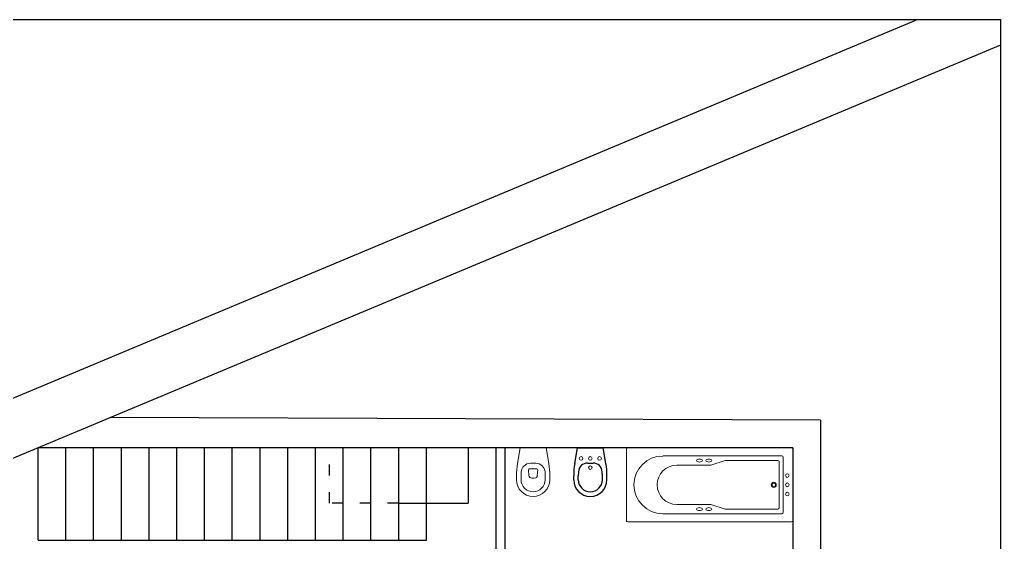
# Model space of a CAD drawing. Header units: millimetres. Extents: x 266 to 2266, y 192 to 2476.
# Drawn here: x 1205 to 2266, y 1626 to 2192 of the extents above; entities that cross this region are included whole.
import ezdxf

# ---------------------------------------------------------------- set-up
doc = ezdxf.new("R2010")
doc.units = ezdxf.units.MM
doc.linetypes.add('ACAD_ISO03W100', pattern=[30, 12, -18])
doc.layers.add('A-FURN', color=8, linetype='Continuous', lineweight=18)
for name, color, linetype in [('ARREDI_salotto', 175, 'Continuous'), ('MURO', 1, 'Continuous'), ('Wall', 43, 'Continuous')]:
    doc.layers.add(name, color=color, linetype=linetype)

# ---------------------------------------------------------------- blocks, each defined once
blk = doc.blocks.new('ORR14C226')
for p, q in [((-0.169, -0.17), (-0.14, 0)), ((-0.14, 0), (0.14, 0)), ((0, 0), (0, 0)), ((0, 0), (0, 0)), ((0, 0), (0, 0)), ((0, 0), (0, 0)), ((0, 0), (0, 0)), ((0, 0), (0, 0)), ((0, 0), (0, 0)), ((0, 0), (0, 0)), ((0, 0), (0, 0)), ((0, 0), (0, 0)), ((0, 0), (0, 0)), ((0, 0), (0, 0)), ((0, 0), (0, 0)), ((0, 0), (0, 0)), ((0, 0), (0, 0)), ((0, 0), (0, 0)), ((0, 0), (0, 0)), ((0, 0), (0, 0)), ((0, 0), (0, 0)), ((0, 0), (0, 0)), ((0, 0), (0, 0)), ((0, 0), (0, 0)), ((0, 0), (0, 0)), ((0.169, -0.17), (0.14, 0)), ((0, 0), (0, 0)), ((0, 0), (0, 0)), ((0, 0), (0, 0)), ((0, 0), (0, 0)), ((0, 0), (0, 0)), ((0, 0), (0, 0)), ((0, 0), (0, 0)), ((0, 0), (0, 0)), ((0, 0), (0, 0)), ((0, 0), (0, 0)), ((0, 0), (0, 0)), ((0, 0), (0, 0)), ((0, 0), (0, 0)), ((0, 0), (0, 0)), ((0, 0), (0, 0)), ((0, 0), (0, 0)), ((0, 0), (0, 0)), ((0, 0), (0, 0)), ((0, 0), (0, 0)), ((0, 0), (0, 0)), ((0, 0), (0, 0)), ((0, 0), (0, 0)), ((0, 0), (0, 0)), ((0, 0), (0, 0)), ((0, 0), (0, 0)), ((0, 0), (0, 0)), ((0, 0), (0, 0)), ((0, 0), (0, 0)), ((-0.029, -0.166), (0.029, -0.166)), ((-0.18, -0.345), (-0.18, -0.303)), ((-0.13, -0.345), (-0.13, -0.303)), ((-0.051, -0.243), (-0.045, -0.298)), ((-0.036, -0.226), (0.036, -0.226)), ((0.045, -0.298), (0.051, -0.243)), ((0.13, -0.345), (0.13, -0.303)), ((0.18, -0.345), (0.18, -0.303)), ((-0.013, -0.328), (0.013, -0.328))]:
    blk.add_line(p, q)
for centre, radius, start, end in [((0, 0), 0.0000003, 90, 152.5342), ((0, 0), 0.0000003, 332.5342, 90), ((0, 0), 0.0000003, 332.5342, 90), ((0, 0), 0.0000001, 332.5342, 90), ((0, 0), 0.0000001, 270, 332.5342), ((0, 0), 0.0000001, 270, 332.5342), ((0, 0), 0.0000001, 332.5342, 90), ((0, 0), 0.0000001, 90, 152.5342), ((0, 0), 0.0000001, 90, 152.5342), ((0, 0), 0.0000001, 152.5342, 270), ((0, 0), 0.0000001, 90, 152.5342), ((0, 0), 0.0000001, 0, 90), ((0, 0), 0.0000001, 90, 180), ((0, 0), 0.0000001, 180, 270), ((0, 0), 0.0000001, 270, 0), ((0, 0), 0.0000001, 0, 90), ((0, 0), 0.0000001, 90, 180), ((-0.02, -0.28), 0.2, 0, 0), ((0, 0), 0.0000003, 152.5342, 270), ((0, 0), 0.0000003, 270, 332.5342), ((0, 0), 0.0000001, 270, 332.5342), ((0, 0), 0.0000001, 332.5342, 90), ((0, 0), 0.0000001, 90, 152.5342), ((0, 0), 0.0000001, 152.5342, 270), ((0, 0), 0.0000001, 332.5342, 90), ((0, 0), 0.0000001, 90, 152.5342), ((0, 0), 0.0000001, 152.5342, 270), ((0, 0), 0.0000001, 180, 270), ((0, 0), 0.0000001, 180, 270), ((0, 0), 0.0000001, 90, 180), ((0, 0), 0.0000001, 0, 90), ((0, 0), 0.0000001, 270, 0), ((0, 0), 0.0000001, 180, 270), ((0, 0), 0.0000001, 90, 180), ((0, 0), 0.0000001, 270, 0), ((0, 0), 0.0000001, 360, 90), ((0, 0), 0.0000001, 270, 360), ((0, 0), 0.0000001, 180, 270), ((0, 0), 0.0000001, 90, 180), ((0.62, -0.303), 0.8, 170.3823, 180), ((-0.029, -0.266), 0.1, 90, 176.6666), ((0.029, -0.266), 0.1, 3.3334, 90), ((-0.62, -0.303), 0.8, 0, 9.6177), ((0.62, -0.303), 0.75, 176.6666, 180), ((-0.036, -0.241), 0.015, 90, 185.638), ((-0.013, -0.295), 0.033, 185.638, 270), ((0.013, -0.295), 0.033, 270, 354.362), ((0.036, -0.241), 0.015, 354.362, 90), ((-0.62, -0.303), 0.75, 0, 3.3334), ((0, -0.345), 0.18, 180, 0), ((0, -0.345), 0.13, 180, 0)]:
    blk.add_arc(centre, radius, start, end)

msp = doc.modelspace()

# ---------------------------------------------------------------- linework, layer by layer
for p, q in [((266.1, 2191.6), (2266.1, 2191.6)), ((2266.1, 2191.6), (2266.1, 191.6)), ((1225.2, 1628.1), (1225.2, 1728.1)), ((1255.2, 1628.1), (1255.2, 1728.1)), ((1285.2, 1628.1), (1285.2, 1728.1)), ((1315.2, 1628.1), (1315.2, 1728.1)), ((1345.2, 1628.1), (1345.2, 1728.1)), ((1375.2, 1628.1), (1375.2, 1728.1)), ((1405.2, 1628.1), (1405.2, 1728.1)), ((1435.2, 1628.1), (1435.2, 1728.1)), ((1465.2, 1628.1), (1465.2, 1728.1)), ((1495.2, 1628.1), (1495.2, 1728.1)), ((1525.2, 1628.1), (1525.2, 1728.1)), ((1555.2, 1628.1), (1555.2, 1728.1)), ((1555.2, 1628.1), (1555.2, 1728.1)), ((1585.2, 1628.1), (1585.2, 1728.1)), ((1615.2, 1628.1), (1615.2, 1728.1)), ((1645.2, 1628.1), (1645.2, 1728.1)), ((1645.2, 1628.1), (1645.2, 1728.1)), ((1805.7, 1711.1), (1808.5, 1728.1)), ((1808.5, 1728.1), (1836.5, 1728.1)), ((1822.5, 1728.1), (1822.5, 1728.1)), ((1822.5, 1728.1), (1822.5, 1728.1)), ((1822.5, 1728.1), (1822.5, 1728.1)), ((1822.5, 1728.1), (1822.5, 1728.1)), ((1822.5, 1728.1), (1822.5, 1728.1)), ((1822.5, 1728.1), (1822.5, 1728.1)), ((1822.5, 1728.1), (1822.5, 1728.1)), ((1822.5, 1728.1), (1822.5, 1728.1)), ((1822.5, 1728.1), (1822.5, 1728.1)), ((1822.5, 1728.1), (1822.5, 1728.1)), ((1822.5, 1728.1), (1822.5, 1728.1)), ((1822.5, 1728.1), (1822.5, 1728.1)), ((1822.5, 1728.1), (1822.5, 1728.1)), ((1822.5, 1728.1), (1822.5, 1728.1)), ((1822.5, 1728.1), (1822.5, 1728.1)), ((1822.5, 1728.1), (1822.5, 1728.1)), ((1822.5, 1728.1), (1822.5, 1728.1)), ((1822.5, 1728.1), (1822.5, 1728.1)), ((1822.5, 1728.1), (1822.5, 1728.1)), ((1822.5, 1728.1), (1822.5, 1728.1)), ((1822.5, 1728.1), (1822.5, 1728.1)), ((1822.5, 1728.1), (1822.5, 1728.1)), ((1822.5, 1728.1), (1822.5, 1728.1)), ((1822.5, 1728.1), (1822.5, 1728.1)), ((1822.5, 1728.1), (1822.5, 1728.1)), ((1822.5, 1728.1), (1822.5, 1728.1)), ((1822.5, 1728.1), (1822.5, 1728.1)), ((1822.5, 1728.1), (1822.5, 1728.1)), ((1822.5, 1728.1), (1822.5, 1728.1)), ((1822.5, 1728.1), (1822.5, 1728.1)), ((1822.5, 1728.1), (1822.5, 1728.1)), ((1822.5, 1728.1), (1822.5, 1728.1)), ((1822.5, 1728.1), (1822.5, 1728.1)), ((1822.5, 1728.1), (1822.5, 1728.1)), ((1822.5, 1728.1), (1822.5, 1728.1)), ((1822.5, 1728.1), (1822.5, 1728.1)), ((1822.5, 1728.1), (1822.5, 1728.1)), ((1822.5, 1728.1), (1822.5, 1728.1)), ((1822.5, 1728.1), (1822.5, 1728.1)), ((1822.5, 1728.1), (1822.5, 1728.1)), ((1822.5, 1728.1), (1822.5, 1728.1)), ((1822.5, 1728.1), (1822.5, 1728.1)), ((1822.5, 1728.1), (1822.5, 1728.1)), ((1822.5, 1728.1), (1822.5, 1728.1)), ((1822.5, 1728.1), (1822.5, 1728.1)), ((1822.5, 1728.1), (1822.5, 1728.1)), ((1822.5, 1728.1), (1822.5, 1728.1)), ((1822.5, 1728.1), (1822.5, 1728.1)), ((1822.5, 1728.1), (1822.5, 1728.1)), ((1822.5, 1728.1), (1822.5, 1728.1)), ((1822.5, 1728.1), (1822.5, 1728.1)), ((1839.4, 1711.1), (1836.5, 1728.1)), ((1819.6, 1711.6), (1825.4, 1711.6)), ((1804.5, 1693.6), (1804.5, 1697.8)), ((1809.5, 1693.6), (1809.5, 1697.8)), ((1835.5, 1693.6), (1835.5, 1697.8)), ((1840.5, 1693.6), (1840.5, 1697.8)), ((1225.2, 1628.1), (1645.2, 1628.1))]:
    msp.add_line(p, q)
for centre, radius, start, end in [((1820.5, 1700.1), 20, 0, 0), ((1822.5, 1728.1), 0.00003, 90, 152.5342), ((1822.5, 1728.1), 0.00003, 152.5342, 270), ((1822.5, 1728.1), 0.00003, 270, 332.5342), ((1822.5, 1728.1), 0.00003, 332.5342, 90), ((1822.5, 1728.1), 0.00003, 332.5342, 90), ((1822.5, 1728.1), 0.00001, 270, 332.5342), ((1822.5, 1728.1), 0.00001, 332.5342, 90), ((1822.5, 1728.1), 0.00001, 90, 152.5342), ((1822.5, 1728.1), 0.00001, 152.5342, 270), ((1822.5, 1728.1), 0.00001, 332.5342, 90), ((1822.5, 1728.1), 0.00001, 270, 332.5342), ((1822.5, 1728.1), 0.00001, 332.5342, 90), ((1822.5, 1728.1), 0.00001, 270, 332.5342), ((1822.5, 1728.1), 0.00001, 332.5342, 90), ((1822.5, 1728.1), 0.00001, 90, 152.5342), ((1822.5, 1728.1), 0.00001, 90, 152.5342), ((1822.5, 1728.1), 0.00001, 90, 152.5342), ((1822.5, 1728.1), 0.00001, 152.5342, 270), ((1822.5, 1728.1), 0.00001, 90, 152.5342), ((1822.5, 1728.1), 0.00001, 152.5342, 270), ((1822.5, 1728.1), 0.00001, 180, 270), ((1822.5, 1728.1), 0.00001, 180, 270), ((1822.5, 1728.1), 0.00001, 90, 180), ((1822.5, 1728.1), 0.00001, 0, 90), ((1822.5, 1728.1), 0.00001, 270, 0), ((1822.5, 1728.1), 0.00001, 180, 270), ((1822.5, 1728.1), 0.00001, 90, 180), ((1822.5, 1728.1), 0.00001, 270, 0), ((1822.5, 1728.1), 0.00001, 0, 90), ((1822.5, 1728.1), 0.00001, 90, 180), ((1822.5, 1728.1), 0.00001, 360, 90), ((1822.5, 1728.1), 0.00001, 270, 360), ((1822.5, 1728.1), 0.00001, 180, 270), ((1822.5, 1728.1), 0.00001, 90, 180), ((1822.5, 1728.1), 0.00001, 180, 270), ((1822.5, 1728.1), 0.00001, 270, 0), ((1822.5, 1728.1), 0.00001, 0, 90), ((1822.5, 1728.1), 0.00001, 90, 180), ((1884.5, 1697.8), 80, 170.3823, 180), ((1819.6, 1701.6), 10, 90, 176.6666), ((1825.4, 1701.6), 10, 3.3334, 90), ((1760.5, 1697.8), 80, 0, 9.6177), ((1884.5, 1697.8), 75, 176.6666, 180), ((1760.5, 1697.8), 75, 0, 3.3334), ((1822.5, 1693.6), 18, 180, 0), ((1822.5, 1693.6), 13, 180, 0)]:
    msp.add_arc(centre, radius, start, end)
at = {"layer": 'A-FURN'}
for p, q in [((1861.5, 1726.6), (1861.5, 1648.1)), ((1863, 1728.1), (2040, 1728.1)), ((2029.6, 1719.4), (1900.9, 1719.4)), ((2041.5, 1726.6), (2041.5, 1649.6)), ((1916, 1709.4), (1952.9, 1709.4)), ((1952.9, 1709.4), (1968.5, 1714.4)), ((1968.5, 1714.4), (2025.3, 1714.4)), ((2026.8, 1663.4), (2026.8, 1712.9)), ((2031.1, 1658.4), (2031.1, 1717.9)), ((1916, 1666.9), (1952.9, 1666.9)), ((1952.9, 1666.9), (1968.5, 1661.9)), ((1900.9, 1656.9), (2029.6, 1656.9)), ((1968.5, 1661.9), (2025.3, 1661.9)), ((2040, 1648.1), (1863, 1648.1))]:
    msp.add_line(p, q, dxfattribs=at)
for centre, radius in [((1812.5, 1716.7), 2), ((1822.5, 1716.7), 2), ((1832.5, 1716.7), 2), ((1822.5, 1706.7), 2), ((2035.6, 1698.1), 2), ((2020.9, 1688.1), 2.8), ((2020.9, 1688.1), 1.8), ((2035.6, 1688.1), 2), ((2035.6, 1678.1), 2)]:
    msp.add_circle(centre, radius, dxfattribs=at)
for centre, radius, start, end in [((1863, 1726.6), 1.5, 90, 180), ((1900.9, 1688.1), 31.2, 90, 270), ((2029.6, 1717.9), 1.5, 0, 90), ((2040, 1726.6), 1.5, 0, 90), ((1916, 1688.1), 21.2, 90, 270), ((2025.3, 1712.9), 1.5, 0, 90), ((2025.3, 1663.4), 1.5, 270, 0), ((2029.6, 1658.4), 1.5, 270, 0), ((1863, 1649.6), 1.5, 180, 270), ((2040, 1649.6), 1.5, 270, 0)]:
    msp.add_arc(centre, radius, start, end, dxfattribs=at)
at = {"layer": 'A-FURN', "extrusion": (0, 0, -1)}
for centre in [(1940.6, 1714.4), (1950.7, 1714.4)]:
    msp.add_ellipse(centre, major_axis=(-3.1, 0), ratio=0.523809, dxfattribs=at)
at = {"layer": 'A-FURN'}
for centre in [(1940.6, 1661.8), (1950.7, 1661.8)]:
    msp.add_ellipse(centre, major_axis=(-3.1, 0), ratio=0.523809, dxfattribs=at)
at = {"layer": 'ARREDI_salotto', "linetype": 'ACAD_ISO03W100'}
for p, q in [((1540.5, 1668.1), (1540.5, 1728.1)), ((1615.2, 1668.1), (1540.5, 1668.1))]:
    msp.add_line(p, q, dxfattribs=at)
at = {"layer": 'ARREDI_salotto'}
for p in [(1690.5, 1728.1), (1615.2, 1668.1)]:
    msp.add_line(p, (1690.5, 1668.1), dxfattribs=at)
at = {"layer": 'MURO'}
for p, q in [((2176.6, 2191.6), (890.8, 1653.2)), ((2266.1, 2164), (890.8, 1588.1))]:
    msp.add_line(p, q, dxfattribs=at)
at = {"layer": 'Wall'}
for p, q in [((2071.5, 1758.1), (1303.6, 1761)), ((2071.5, 1758.1), (2071.5, 729.1)), ((2041.5, 1728.1), (1225.2, 1728.1)), ((1720.5, 1448.1), (1720.5, 1728.1)), ((1730.5, 1458.1), (1730.5, 1728.1)), ((2041.5, 1728.1), (2041.5, 759.1))]:
    msp.add_line(p, q, dxfattribs=at)

# ---------------------------------------------------------------- block references
at = {"layer": 'A-FURN', "xscale": 100, "yscale": 100, "zscale": 100}
msp.add_blockref('ORR14C226', (1760.6, 1728.1), dxfattribs=at)

doc.saveas('drawing.dxf')
